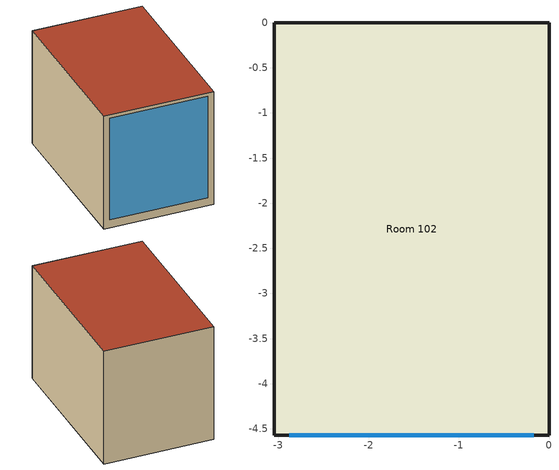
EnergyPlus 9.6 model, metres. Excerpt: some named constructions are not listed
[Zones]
Room 102
 floor outside (Room Floor): 0,0 0,-4.57 -3.05,-4.57 -3.05,0 z0
 wall outside (Room Wall - East West): 0,-4.57 0,0 / -3.05,0 -3.05,-4.57 z0:3.35
 wall outside (Room Wall - North): 0,0 -3.05,0 z0:3.35
 wall outside (Room Wall - South): -3.05,-4.57 0,-4.57 z0:3.35
 window (CFS_Glz_1): -2.88,-4.57 -0.17,-4.57 z0.23:3.26
 roof outside (Room Ceiling): -3.05,0 -3.05,-4.57 0,-4.57 0,0 z3.35
[Matrix:TwoDimension] Number of columns=41; Number of rows=41; Value 2=0; Value 3=0; Value 4=0; Value 5=0; Value 6=0; Value 7=0; Value 8=0; Value 9=0; Value 10=0; Value 11=0; Value 12=0; Value 13=0; Value 14=0; Value 15=0; Value 16=0; Value 17=0; Value 18=0; Value 19=0; Value 20=0; Value 21=0; Value 22=0; Value 23=0; Value 24=0; Value 25=0; Value 26=0; Value 27=0; Value 28=0; Value 29=0; Value 30=0; Value 31=0; Value 32=0; Value 33=0; Value 34=0; Value 35=0; Value 36=0; Value 37=0; Value 38=0; Value 39=0; Value 40=0; Value 41=0; Value 42=0; Value 44=0; Value 45=0; Value 46=0; Value 47=0; Value 48=0; Value 49=0; Value 50=0; Value 51=0; Value 52=0; Value 53=0; Value 54=0; Value 55=0; Value 56=0; Value 57=0; Value 58=0; Value 59=0; Value 60=0; Value 61=0; Value 62=0; Value 63=0; Value 64=0; Value 65=0; Value 66=0; Value 67=0; Value 68=0; Value 69=0; Value 70=0; Value 71=0; Value 72=0; Value 73=0; Value 74=0; Value 75=0; Value 76=0; Value 77=0; Value 78=0; Value 79=0; Value 80=0; Value 81=0; Value 82=0; Value 83=0; Value 84=0; Value 86=0; Value 87=0; Value 88=0; Value 89=0; Value 90=0; Value 91=0; Value 92=0; Value 93=0; Value 94=0; Value 95=0; Value 96=0; Value 97=0; Value 98=0; Value 99=0; Value 100=0; Value 101=0; Value 102=0; Value 103=0; Value 104=0; Value 105=0; Value 106=0; Value 107=0; Value 108=0; Value 109=0; Value 110=0; Value 111=0; Value 112=0; Value 113=0; Value 114=0; Value 115=0; Value 116=0; Value 117=0; Value 118=0; Value 119=0; Value 120=0; Value 121=0; Value 122=0; Value 123=0; Value 124=0; Value 125=0; Value 126=0; Value 128=0; Value 129=0; Value 130=0; Value 131=0; Value 132=0; Value 133=0; Value 134=0; Value 135=0; Value 136=0; Value 137=0; Value 138=0; Value 139=0; Value 140=0; Value 141=0; Value 142=0; Value 143=0; Value 144=0; Value 145=0; Value 146=0; Value 147=0; Value 148=0; Value 149=0; Value 150=0; Value 151=0; Value 152=0; Value 153=0; Value 154=0; Value 155=0; Value 156=0; Value 157=0; Value 158=0; Value 159=0; Value 160=0; Value 161=0; Value 162=0; Value 163=0; Value 164=0; Value 165=0; Value 166=0; Value 167=0; Value 168=0; Value 170=0; Value 171=0; Value 172=0; Value 173=0; Value 174=0; Value 175=0; Value 176=0; Value 177=0; Value 178=0; Value 179=0; Value 180=0; Value 181=0; Value 182=0; Value 183=0; Value 184=0; Value 185=0; Value 186=0; Value 187=0; Value 188=0; Value 189=0; Value 190=0; Value 191=0; Value 192=0; Value 193=0; Value 194=0; Value 195=0; Value 196=0; Value 197=0; Value 198=0; Value 199=0; Value 200=0; Value 201=0; Value 202=0; Value 203=0; Value 204=0; Value 205=0; Value 206=0; Value 207=0; Value 208=0; Value 209=0; Value 210=0; Value 212=0; Value 213=0; Value 214=0; Value 215=0; Value 216=0; Value 217=0; Value 218=0; Value 219=0; Value 220=0; Value 221=0; Value 222=0; Value 223=0; Value 224=0; Value 225=0; Value 226=0; Value 227=0; Value 228=0; Value 229=0; Value 230=0; Value 231=0; Value 232=0; Value 233=0; Value 234=0; Value 235=0; Value 236=0; Value 237=0; Value 238=0; Value 239=0; Value 240=0; Value 241=0; Value 242=0; Value 243=0; Value 244=0; Value 245=0; Value 246=0; Value 247=0; Value 248=0; Value 249=0; Value 250=0; Value 251=0; Value 252=0; Value 254=0; Value 255=0; Value 256=0; Value 257=0; Value 258=0; Value 259=0; Value 260=0; Value 261=0; Value 262=0; Value 263=0; Value 264=0; Value 265=0; Value 266=0; Value 267=0; Value 268=0; Value 269=0; Value 270=0; Value 271=0; Value 272=0; Value 273=0; Value 274=0; Value 275=0; Value 276=0; Value 277=0; Value 278=0; Value 279=0; Value 280=0; Value 281=0; Value 282=0; Value 283=0; Value 284=0; Value 285=0; Value 286=0; Value 287=0; Value 288=0; Value 289=0; Value 290=0; Value 291=0; Value 292=0; Value 293=0; Value 294=0; Value 296=0; Value 297=0; Value 298=0; Value 299=0; Value 300=0; Value 301=0; Value 302=0; Value 303=0; Value 304=0; Value 305=0; Value 306=0; Value 307=0; Value 308=0; Value 309=0; Value 310=0; Value 311=0; Value 312=0; Value 313=0; Value 314=0; Value 315=0; Value 316=0; Value 317=0; Value 318=0; Value 319=0; Value 320=0; Value 321=0; Value 322=0; Value 323=0; Value 324=0; Value 325=0; Value 326=0; Value 327=0; Value 328=0; Value 329=0; Value 330=0; Value 331=0; Value 332=0; Value 333=0; Value 334=0; Value 335=0; Value 336=0; Value 338=0; Value 339=0; Value 340=0; Value 341=0; Value 342=0; Value 343=0; Value 344=0; Value 345=0; Value 346=0; Value 347=0; Value 348=0; Value 349=0; Value 350=0; Value 351=0; Value 352=0; Value 353=0; Value 354=0; Value 355=0; Value 356=0; Value 357=0; Value 358=0; Value 359=0; Value 360=0; Value 361=0; Value 362=0; Value 363=0; Value 364=0; Value 365=0; Value 366=0; Value 367=0; Value 368=0; Value 369=0; Value 370=0; Value 371=0; Value 372=0; Value 373=0; Value 374=0; Value 375=0; Value 376=0; Value 377=0; Value 378=0; Value 380=0; Value 381=0; Value 382=0; Value 383=0; Value 384=0; Value 385=0; Value 386=0; Value 387=0; Value 388=0; Value 389=0; Value 390=0; Value 391=0; Value 392=0; Value 393=0; Value 394=0; Value 395=0; Value 396=0; Value 397=0; Value 398=0; Value 399=0; Value 400=0; Value 401=0; Value 402=0; Value 403=0; Value 404=0; Value 405=0; Value 406=0; Value 407=0; Value 408=0; Value 409=0; Value 410=0; Value 411=0; Value 412=0; Value 413=0; Value 414=0; Value 415=0; Value 416=0; Value 417=0; Value 418=0; Value 419=0; Value 420=0; Value 422=0; Value 423=0; Value 424=0; Value 425=0; Value 426=0; Value 427=0; Value 428=0; Value 429=0; Value 430=0; Value 431=0; Value 432=0; Value 433=0; Value 434=0; Value 435=0; Value 436=0; Value 437=0; Value 438=0; Value 439=0; Value 440=0; Value 441=0; Value 442=0; Value 443=0; Value 444=0; Value 445=0; Value 446=0; Value 447=0; Value 448=0; Value 449=0; Value 450=0; Value 451=0; Value 452=0; Value 453=0; Value 454=0; Value 455=0; Value 456=0; Value 457=0; Value 458=0; Value 459=0; Value 460=0; Value 461=0; Value 462=0; Value 464=0; Value 465=0; Value 466=0; Value 467=0; Value 468=0; Value 469=0; Value 470=0; Value 471=0; Value 472=0; Value 473=0; Value 474=0; Value 475=0; Value 476=0; Value 477=0; Value 478=0; Value 479=0; Value 480=0; Value 481=0; Value 482=0; Value 483=0; Value 484=0; Value 485=0; Value 486=0; Value 487=0; Value 488=0; Value 489=0; Value 490=0; Value 491=0; Value 492=0; Value 493=0; Value 494=0; Value 495=0; Value 496=0; Value 497=0; Value 498=0; Value 499=0; Value 500=0; Value 501=0; Value 502=0; Value 503=0; Value 504=0; Value 506=0; Value 507=0; Value 508=0; Value 509=0; Value 510=0; Value 511=0; Value 512=0; Value 513=0; Value 514=0; Value 515=0; Value 516=0; Value 517=0; Value 518=0; Value 519=0; Value 520=0; Value 521=0; Value 522=0; Value 523=0; Value 524=0; Value 525=0; Value 526=0; Value 527=0; Value 528=0; Value 529=0; Value 530=0; Value 531=0; Value 532=0; Value 533=0; Value 534=0; Value 535=0; Value 536=0; Value 537=0; Value 538=0; Value 539=0; Value 540=0; Value 541=0; Value 542=0; Value 543=0; Value 544=0; Value 545=0; Value 546=0; Value 548=0; Value 549=0; Value 550=0; Value 551=0; Value 552=0; Value 553=0; Value 554=0; Value 555=0; Value 556=0; Value 557=0; Value 558=0; Value 559=0; Value 560=0; Value 561=0; Value 562=0; Value 563=0; Value 564=0; Value 565=0; Value 566=0; Value 567=0; Value 568=0; Value 569=0; Value 570=0; Value 571=0; Value 572=0; Value 573=0; Value 574=0; Value 575=0; Value 576=0; Value 577=0; Value 578=0; Value 579=0; Value 580=0; Value 581=0; Value 582=0; Value 583=0; Value 584=0; Value 585=0; Value 586=0; Value 587=0; Value 588=0; Value 590=0; Value 591=0; Value 592=0; Value 593=0; Value 594=0; Value 595=0; Value 596=0; Value 597=0; Value 598=0; Value 599=0; Value 600=0; Value 601=0; Value 602=0; Value 603=0; Value 604=0; Value 605=0; Value 606=0; Value 607=0; Value 608=0; Value 609=0; Value 610=0; Value 611=0; Value 612=0; Value 613=0; Value 614=0; Value 615=0; Value 616=0; Value 617=0; Value 618=0; Value 619=0; Value 620=0; Value 621=0; Value 622=0; Value 623=0; Value 624=0; Value 625=0; Value 626=0; Value 627=0; Value 628=0; Value 629=0; Value 630=0; Value 632=0; Value 633=0; Value 634=0; Value 635=0; Value 636=0; Value 637=0; Value 638=0; Value 639=0; Value 640=0; Value 641=0; Value 642=0; Value 643=0; Value 644=0; Value 645=0; Value 646=0; Value 647=0; Value 648=0; Value 649=0; Value 650=0; Value 651=0; Value 652=0; Value 653=0; Value 654=0; Value 655=0; Value 656=0; Value 657=0; Value 658=0; Value 659=0; Value 660=0; Value 661=0; Value 662=0; Value 663=0; Value 664=0; Value 665=0; Value 666=0; Value 667=0; Value 668=0; Value 669=0; Value 670=0; Value 671=0; Value 672=0; Value 674=0; Value 675=0; Value 676=0; Value 677=0; Value 678=0; Value 679=0; Value 680=0; Value 681=0; Value 682=0; Value 683=0; Value 684=0; Value 685=0; Value 686=0; Value 687=0; Value 688=0; Value 689=0; Value 690=0; Value 691=0; Value 692=0; Value 693=0; Value 694=0; Value 695=0; Value 696=0; Value 697=0; Value 698=0; Value 699=0; Value 700=0; Value 701=0; Value 702=0; Value 703=0; Value 704=0; Value 705=0; Value 706=0; Value 707=0; Value 708=0; Value 709=0; Value 710=0; Value 711=0; Value 712=0; Value 713=0; Value 714=0; Value 716=0; Value 717=0; Value 718=0; Value 719=0; Value 720=0; Value 721=0; Value 722=0; Value 723=0; Value 724=0; Value 725=0; Value 726=0; Value 727=0; Value 728=0; Value 729=0; Value 730=0; Value 731=0; Value 732=0; Value 733=0; Value 734=0; Value 735=0; Value 736=0; Value 737=0; Value 738=0; Value 739=0; Value 740=0; Value 741=0; Value 742=0; Value 743=0; Value 744=0; Value 745=0; Value 746=0; Value 747=0; Value 748=0; Value 749=0; Value 750=0; Value 751=0; Value 752=0; Value 753=0; Value 754=0; Value 755=0; Value 756=0; Value 758=0; Value 759=0; Value 760=0; Value 761=0; Value 762=0; Value 763=0; Value 764=0; Value 765=0; Value 766=0; Value 767=0; Value 768=0; Value 769=0; Value 770=0; Value 771=0; Value 772=0; Value 773=0; Value 774=0; Value 775=0; Value 776=0; Value 777=0; Value 778=0; Value 779=0; Value 780=0; Value 781=0; Value 782=0; Value 783=0; Value 784=0; Value 785=0; Value 786=0; Value 787=0; Value 788=0; Value 789=0; Value 790=0; Value 791=0; Value 792=0; Value 793=0; Value 794=0; Value 795=0; Value 796=0; Value 797=0; Value 798=0; Value 800=0; Value 801=0; Value 802=0; Value 803=0; Value 804=0; Value 805=0; Value 806=0; Value 807=0; Value 808=0; Value 809=0; Value 810=0; Value 811=0; Value 812=0; Value 813=0; Value 814=0; Value 815=0; Value 816=0; Value 817=0; Value 818=0; Value 819=0; Value 820=0; Value 821=0; Value 822=0; Value 823=0; Value 824=0; Value 825=0; Value 826=0; Value 827=0; Value 828=0; Value 829=0; Value 830=0; Value 831=0; Value 832=0; Value 833=0; Value 834=0; Value 835=0; Value 836=0; Value 837=0; Value 838=0; Value 839=0; Value 840=0; Value 842=0; Value 843=0; Value 844=0; Value 845=0; Value 846=0; Value 847=0; Value 848=0; Value 849=0; Value 850=0; Value 851=0; Value 852=0; Value 853=0; Value 854=0; Value 855=0; Value 856=0; Value 857=0; Value 858=0; Value 859=0; Value 860=0; Value 861=0; Value 862=0; Value 863=0; Value 864=0; Value 865=0; Value 866=0; Value 867=0; Value 868=0; Value 869=0; Value 870=0; Value 871=0; Value 872=0; Value 873=0; Value 874=0; Value 875=0; Value 876=0; Value 877=0; Value 878=0; Value 879=0; Value 880=0; Value 881=0; Value 882=0; Value 884=0; Value 885=0; Value 886=0; Value 887=0; Value 888=0; Value 889=0; Value 890=0; Value 891=0; Value 892=0; Value 893=0; Value 894=0; Value 895=0; Value 896=0; Value 897=0; Value 898=0; Value 899=0; Value 900=0; Value 901=0; Value 902=0; Value 903=0; Value 904=0; Value 905=0; Value 906=0; Value 907=0; Value 908=0; Value 909=0; Value 910=0; Value 911=0; Value 912=0; Value 913=0; Value 914=0; Value 915=0; Value 916=0; Value 917=0; Value 918=0; Value 919=0; Value 920=0; Value 921=0; Value 922=0; Value 923=0; Value 924=0; Value 926=0; Value 927=0; Value 928=0; Value 929=0; Value 930=0; Value 931=0; Value 932=0; Value 933=0; Value 934=0; Value 935=0; Value 936=0; Value 937=0; Value 938=0; Value 939=0; Value 940=0; Value 941=0; Value 942=0; Value 943=0; Value 944=0; Value 945=0; Value 946=0; Value 947=0; Value 948=0; Value 949=0; Value 950=0; Value 951=0; Value 952=0; Value 953=0; Value 954=0; Value 955=0; Value 956=0; Value 957=0; Value 958=0; Value 959=0; Value 960=0; Value 961=0; Value 962=0; Value 963=0; Value 964=0; Value 965=0; Value 966=0; Value 968=0; Value 969=0; Value 970=0; Value 971=0; Value 972=0; Value 973=0; Value 974=0; Value 975=0; Value 976=0; Value 977=0; Value 978=0; Value 979=0; Value 980=0; Value 981=0; Value 982=0; Value 983=0; Value 984=0; Value 985=0; Value 986=0; Value 987=0; Value 988=0; Value 989=0; Value 990=0; Value 991=0; Value 992=0; Value 993=0; Value 994=0; Value 995=0; Value 996=0; Value 997=0; Value 998=0; Value 999=0; Value 1000=0; Value 1001=0; Value 1002=0; Value 1003=0; Value 1004=0; Value 1005=0; Value 1006=0; Value 1007=0; Value 1008=0; Value 1010=0; Value 1011=0; Value 1012=0; Value 1013=0; Value 1014=0; Value 1015=0; Value 1016=0; Value 1017=0; Value 1018=0; Value 1019=0; Value 1020=0; Value 1021=0; Value 1022=0; Value 1023=0; Value 1024=0; Value 1025=0; Value 1026=0; Value 1027=0; Value 1028=0; Value 1029=0; Value 1030=0; Value 1031=0; Value 1032=0; Value 1033=0; Value 1034=0; Value 1035=0; Value 1036=0; Value 1037=0; Value 1038=0; Value 1039=0; Value 1040=0; Value 1041=0; Value 1042=0; Value 1043=0; Value 1044=0; Value 1045=0; Value 1046=0; Value 1047=0; Value 1048=0; Value 1049=0; Value 1050=0; Value 1052=0; Value 1053=0; Value 1054=0; Value 1055=0; Value 1056=0; Value 1057=0; Value 1058=0; Value 1059=0; Value 1060=0; Value 1061=0; Value 1062=0; Value 1063=0; Value 1064=0; Value 1065=0; Value 1066=0; Value 1067=0; Value 1068=0; Value 1069=0; Value 1070=0; Value 1071=0; Value 1072=0; Value 1073=0; Value 1074=0; Value 1075=0; Value 1076=0; Value 1077=0; Value 1078=0; Value 1079=0; Value 1080=0; Value 1081=0; Value 1082=0; Value 1083=0; Value 1084=0; Value 1085=0; Value 1086=0; Value 1087=0; Value 1088=0; Value 1089=0; Value 1090=0; Value 1091=0; Value 1092=0; Value 1094=0; Value 1095=0; Value 1096=0; Value 1097=0; Value 1098=0; Value 1099=0; Value 1100=0; Value 1101=0; Value 1102=0; Value 1103=0; Value 1104=0; Value 1105=0; Value 1106=0; Value 1107=0; Value 1108=0; Value 1109=0; Value 1110=0; Value 1111=0; Value 1112=0; Value 1113=0; Value 1114=0; Value 1115=0; Value 1116=0; Value 1117=0; Value 1118=0; Value 1119=0; Value 1120=0; Value 1121=0; Value 1122=0; Value 1123=0; Value 1124=0; Value 1125=0; Value 1126=0; Value 1127=0; Value 1128=0; Value 1129=0; Value 1130=0; Value 1131=0; Value 1132=0; Value 1133=0; Value 1134=0; Value 1136=0; Value 1137=0; Value 1138=0; Value 1139=0; Value 1140=0; Value 1141=0; Value 1142=0; Value 1143=0; Value 1144=0; Value 1145=0; Value 1146=0; Value 1147=0; Value 1148=0; Value 1149=0; Value 1150=0; Value 1151=0; Value 1152=0; Value 1153=0; Value 1154=0; Value 1155=0; Value 1156=0; Value 1157=0; Value 1158=0; Value 1159=0; Value 1160=0; Value 1161=0; Value 1162=0; Value 1163=0; Value 1164=0; Value 1165=0; Value 1166=0; Value 1167=0; Value 1168=0; Value 1169=0; Value 1170=0; Value 1171=0; Value 1172=0; Value 1173=0; Value 1174=0; Value 1175=0; Value 1176=0; Value 1178=0; Value 1179=0; Value 1180=0; Value 1181=0; Value 1182=0; Value 1183=0; Value 1184=0; Value 1185=0; Value 1186=0; Value 1187=0; Value 1188=0; Value 1189=0; Value 1190=0; Value 1191=0; Value 1192=0; Value 1193=0; Value 1194=0; Value 1195=0; Value 1196=0; Value 1197=0; Value 1198=0; Value 1199=0; Value 1200=0; Value 1201=0; Value 1202=0; Value 1203=0; Value 1204=0; Value 1205=0; Value 1206=0; Value 1207=0; Value 1208=0; Value 1209=0; Value 1210=0; Value 1211=0; Value 1212=0; Value 1213=0; Value 1214=0; Value 1215=0; Value 1216=0; Value 1217=0; Value 1218=0; Value 1220=0; Value 1221=0; Value 1222=0; Value 1223=0; Value 1224=0; Value 1225=0; Value 1226=0; Value 1227=0; Value 1228=0; Value 1229=0; Value 1230=0; Value 1231=0; Value 1232=0; Value 1233=0; Value 1234=0; Value 1235=0; Value 1236=0; Value 1237=0; Value 1238=0; Value 1239=0; Value 1240=0; Value 1241=0; Value 1242=0; Value 1243=0; Value 1244=0; Value 1245=0; Value 1246=0; Value 1247=0; Value 1248=0; Value 1249=0; Value 1250=0; Value 1251=0; Value 1252=0; Value 1253=0; Value 1254=0; Value 1255=0; Value 1256=0; Value 1257=0; Value 1258=0; Value 1259=0; Value 1260=0; Value 1262=0; Value 1263=0; Value 1264=0; Value 1265=0; Value 1266=0; Value 1267=0; Value 1268=0; Value 1269=0; Value 1270=0; Value 1271=0; Value 1272=0; Value 1273=0; Value 1274=0; Value 1275=0; Value 1276=0; Value 1277=0; Value 1278=0; Value 1279=0; Value 1280=0; Value 1281=0; Value 1282=0; Value 1283=0; Value 1284=0; Value 1285=0; Value 1286=0; Value 1287=0; Value 1288=0; Value 1289=0; Value 1290=0; Value 1291=0; Value 1292=0; Value 1293=0; Value 1294=0; Value 1295=0; Value 1296=0; Value 1297=0; Value 1298=0; Value 1299=0; Value 1300=0; Value 1301=0; Value 1302=0; Value 1304=0; Value 1305=0; Value 1306=0; Value 1307=0; Value 1308=0; Value 1309=0; Value 1310=0; Value 1311=0; Value 1312=0; Value 1313=0; Value 1314=0; Value 1315=0; Value 1316=0; Value 1317=0; Value 1318=0; Value 1319=0; Value 1320=0; Value 1321=0; Value 1322=0; Value 1323=0; Value 1324=0; Value 1325=0; Value 1326=0; Value 1327=0; Value 1328=0; Value 1329=0; Value 1330=0; Value 1331=0; Value 1332=0; Value 1333=0; Value 1334=0; Value 1335=0; Value 1336=0; Value 1337=0; Value 1338=0; Value 1339=0; Value 1340=0; Value 1341=0; Value 1342=0; Value 1343=0; Value 1344=0; Value 1346=0; Value 1347=0; Value 1348=0; Value 1349=0; Value 1350=0; Value 1351=0; Value 1352=0; Value 1353=0; Value 1354=0; Value 1355=0; Value 1356=0; Value 1357=0; Value 1358=0; Value 1359=0; Value 1360=0; Value 1361=0; Value 1362=0; Value 1363=0; Value 1364=0; Value 1365=0; Value 1366=0; Value 1367=0; Value 1368=0; Value 1369=0; Value 1370=0; Value 1371=0; Value 1372=0; Value 1373=0; Value 1374=0; Value 1375=0; Value 1376=0; Value 1377=0; Value 1378=0; Value 1379=0; Value 1380=0; Value 1381=0; Value 1382=0; Value 1383=0; Value 1384=0; Value 1385=0; Value 1386=0; Value 1388=0; Value 1389=0; Value 1390=0; Value 1391=0; Value 1392=0; Value 1393=0; Value 1394=0; Value 1395=0; Value 1396=0; Value 1397=0; Value 1398=0; Value 1399=0; Value 1400=0; Value 1401=0; Value 1402=0; Value 1403=0; Value 1404=0; Value 1405=0; Value 1406=0; Value 1407=0; Value 1408=0; Value 1409=0; Value 1410=0; Value 1411=0; Value 1412=0; Value 1413=0; Value 1414=0; Value 1415=0; Value 1416=0; Value 1417=0; Value 1418=0; Value 1419=0; Value 1420=0; Value 1421=0; Value 1422=0; Value 1423=0; Value 1424=0; Value 1425=0; Value 1426=0; Value 1427=0; Value 1428=0; Value 1430=0; Value 1431=0; Value 1432=0; Value 1433=0; Value 1434=0; Value 1435=0; Value 1436=0; Value 1437=0; Value 1438=0; Value 1439=0; Value 1440=0; Value 1441=0; Value 1442=0; Value 1443=0; Value 1444=0; Value 1445=0; Value 1446=0; Value 1447=0; Value 1448=0; Value 1449=0; Value 1450=0; Value 1451=0; Value 1452=0; Value 1453=0; Value 1454=0; Value 1455=0; Value 1456=0; Value 1457=0; Value 1458=0; Value 1459=0; Value 1460=0; Value 1461=0; Value 1462=0; Value 1463=0; Value 1464=0; Value 1465=0; Value 1466=0; Value 1467=0; Value 1468=0; Value 1469=0; Value 1470=0; Value 1472=0; Value 1473=0; Value 1474=0; Value 1475=0; Value 1476=0; Value 1477=0; Value 1478=0; Value 1479=0; Value 1480=0; Value 1481=0; Value 1482=0; Value 1483=0; Value 1484=0; Value 1485=0; Value 1486=0; Value 1487=0; Value 1488=0; Value 1489=0; Value 1490=0; Value 1491=0; Value 1492=0; Value 1493=0; Value 1494=0; Value 1495=0; Value 1496=0; Value 1497=0; Value 1498=0; Value 1499=0; Value 1500=0; Value 1501=0; Value 1502=0; Value 1503=0; Value 1504=0; Value 1505=0; Value 1506=0; Value 1507=0; Value 1508=0; Value 1509=0; Value 1510=0; Value 1511=0; Value 1512=0; Value 1514=0; Value 1515=0; Value 1516=0; Value 1517=0; Value 1518=0; Value 1519=0; Value 1520=0; Value 1521=0; Value 1522=0; Value 1523=0; Value 1524=0; Value 1525=0; Value 1526=0; Value 1527=0; Value 1528=0; Value 1529=0; Value 1530=0; Value 1531=0; Value 1532=0; Value 1533=0; Value 1534=0; Value 1535=0; Value 1536=0; Value 1537=0; Value 1538=0; Value 1539=0; Value 1540=0; Value 1541=0; Value 1542=0; Value 1543=0; Value 1544=0; Value 1545=0; Value 1546=0; Value 1547=0; Value 1548=0; Value 1549=0; Value 1550=0; Value 1551=0; Value 1552=0; Value 1553=0; Value 1554=0; Value 1556=0; Value 1557=0; Value 1558=0; Value 1559=0; Value 1560=0; Value 1561=0; Value 1562=0; Value 1563=0; Value 1564=0; Value 1565=0; Value 1566=0; Value 1567=0; Value 1568=0; Value 1569=0; Value 1570=0; Value 1571=0; Value 1572=0; Value 1573=0; Value 1574=0; Value 1575=0; Value 1576=0; Value 1577=0; Value 1578=0; Value 1579=0; Value 1580=0; Value 1581=0; Value 1582=0; Value 1583=0; Value 1584=0; Value 1585=0; Value 1586=0; Value 1587=0; Value 1588=0; Value 1589=0; Value 1590=0; Value 1591=0; Value 1592=0; Value 1593=0; Value 1594=0; Value 1595=0; Value 1596=0; Value 1598=0; Value 1599=0; Value 1600=0; Value 1601=0; Value 1602=0; Value 1603=0; Value 1604=0; Value 1605=0; Value 1606=0; Value 1607=0; Value 1608=0; Value 1609=0; Value 1610=0; Value 1611=0; Value 1612=0; Value 1613=0; Value 1614=0; Value 1615=0; Value 1616=0; Value 1617=0; Value 1618=0; Value 1619=0; Value 1620=0; Value 1621=0; Value 1622=0; Value 1623=0; Value 1624=0; Value 1625=0; Value 1626=0; Value 1627=0; Value 1628=0; Value 1629=0; Value 1630=0; Value 1631=0; Value 1632=0; Value 1633=0; Value 1634=0; Value 1635=0; Value 1636=0; Value 1637=0; Value 1638=0; Value 1640=0; Value 1641=0; Value 1642=0; Value 1643=0; Value 1644=0; Value 1645=0; Value 1646=0; Value 1647=0; Value 1648=0; Value 1649=0; Value 1650=0; Value 1651=0; Value 1652=0; Value 1653=0; Value 1654=0; Value 1655=0; Value 1656=0; Value 1657=0; Value 1658=0; Value 1659=0; Value 1660=0; Value 1661=0; Value 1662=0; Value 1663=0; Value 1664=0; Value 1665=0; Value 1666=0; Value 1667=0; Value 1668=0; Value 1669=0; Value 1670=0; Value 1671=0; Value 1672=0; Value 1673=0; Value 1674=0; Value 1675=0; Value 1676=0; Value 1677=0; Value 1678=0; Value 1679=0; Value 1680=0
Name | Value 1 | Value 43 | Value 85 | Value 127 | Value 169 | Value 211 | Value 253 | Value 295 | Value 337 | Value 379 | Value 421 | Value 463 | Value 505 | Value 547 | Value 589 | Value 631 | Value 673 | Value 715 | Value 757 | Value 799 | Value 841 | Value 883 | Value 925 | Value 967 | Value 1009 | Value 1051 | Value 1093 | Value 1135 | Value 1177 | Value 1219 | Value 1261 | Value 1303 | Value 1345 | Value 1387 | Value 1429 | Value 1471 | Value 1513 | Value 1555 | Value 1597 | Value 1639 | Value 1681
CFS_Glz_1_Tbvis; CFS_Glz_1_Tfvis | 10.53903 | 11.34042 | 11.34042 | 11.34042 | 11.34042 | 11.34042 | 11.34042 | 11.34042 | 11.34042 | 10.3695 | 10.3695 | 10.3695 | 10.3695 | 10.3695 | 10.3695 | 10.3695 | 10.3695 | 10.3695 | 10.3695 | 10.3695 | 10.3695 | 9.58728 | 9.58728 | 9.58728 | 9.58728 | 9.58728 | 9.58728 | 9.58728 | 9.58728 | 9.58728 | 9.58728 | 9.58728 | 9.58728 | 4.54923 | 4.54923 | 4.54923 | 4.54923 | 4.54923 | 4.54923 | 4.54923 | 4.54923
CFS_Glz_1_TfSol | 9.37471 | 10.06695 | 10.06695 | 10.06695 | 10.06695 | 10.06695 | 10.06695 | 10.06695 | 10.06695 | 9.14794 | 9.14794 | 9.14794 | 9.14794 | 9.14794 | 9.14794 | 9.14794 | 9.14794 | 9.14794 | 9.14794 | 9.14794 | 9.14794 | 8.36735 | 8.36735 | 8.36735 | 8.36735 | 8.36735 | 8.36735 | 8.36735 | 8.36735 | 8.36735 | 8.36735 | 8.36735 | 8.36735 | 3.81457 | 3.81457 | 3.81457 | 3.81457 | 3.81457 | 3.81457 | 3.81457 | 3.81457
